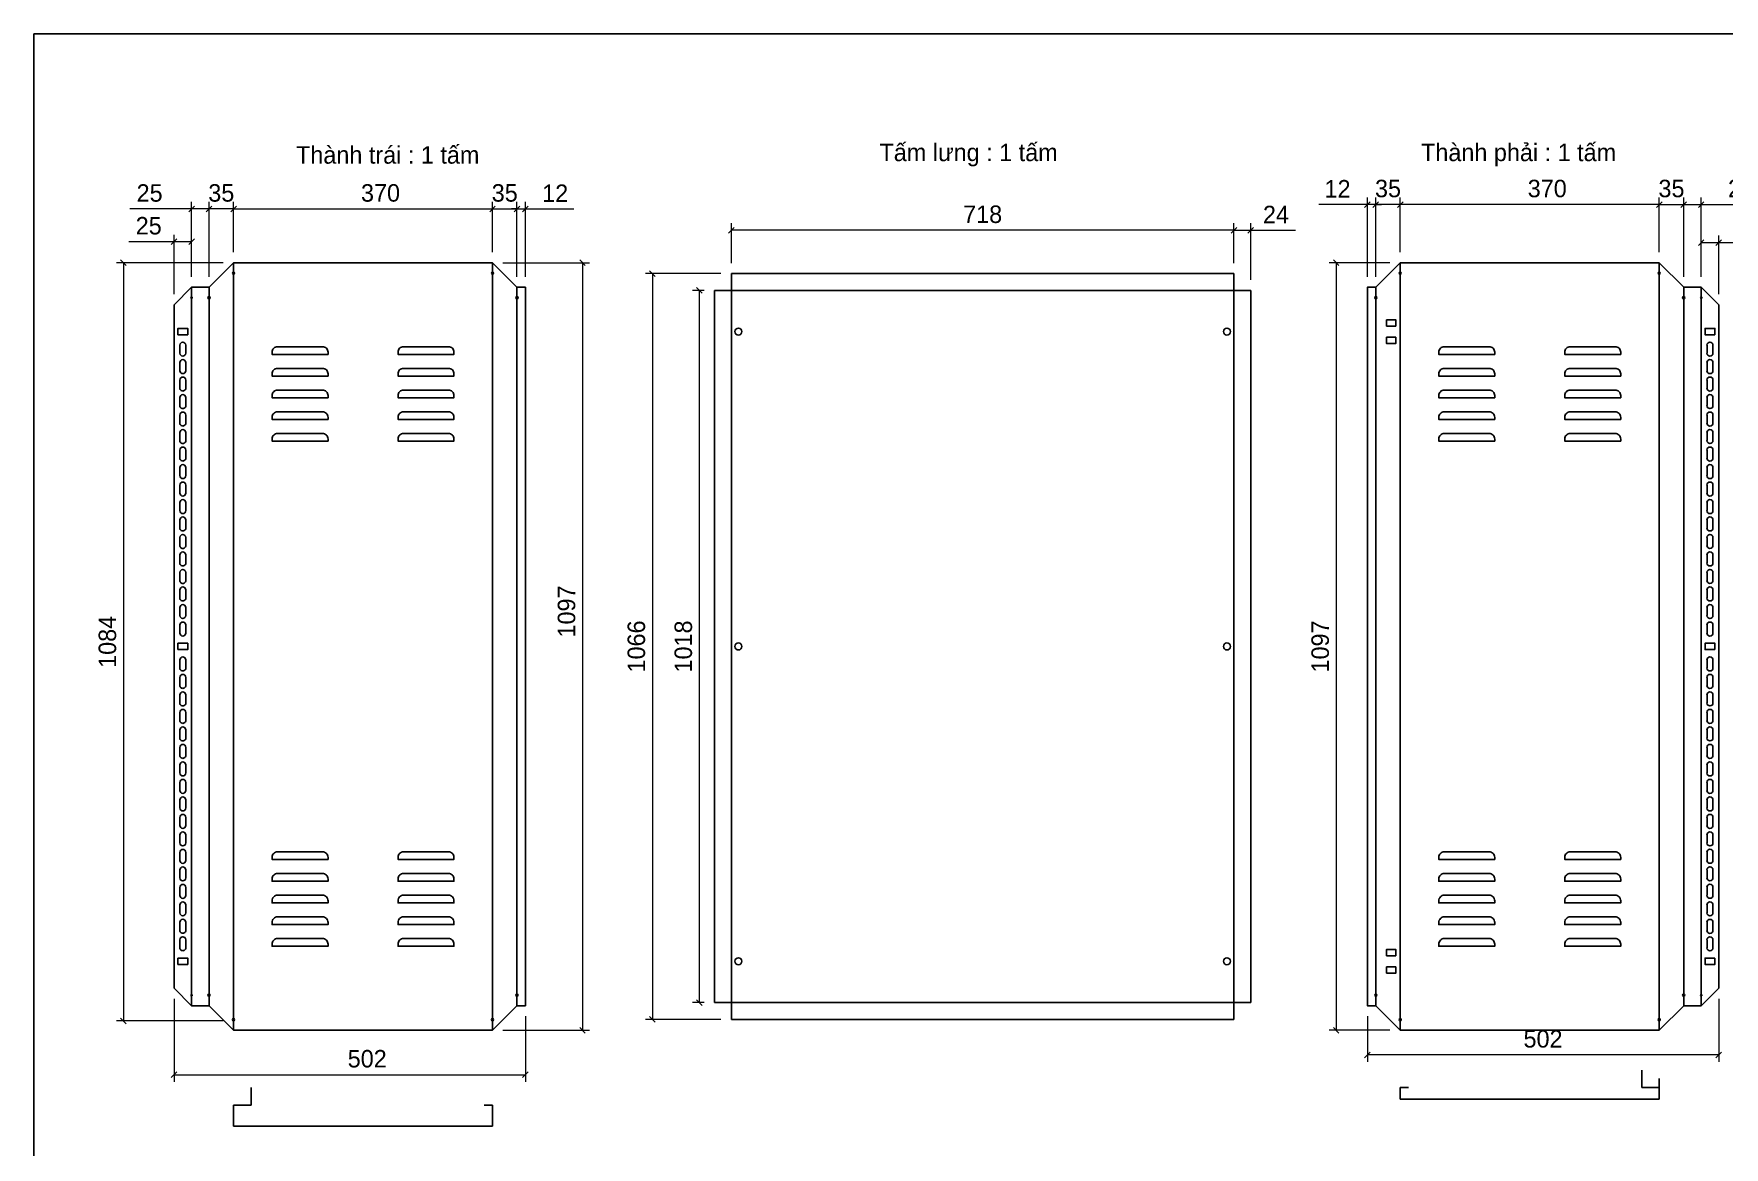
# Model space of a CAD drawing. Header units: millimetres. Extents: x 0 to 4277, y 0 to 3024.
# Drawn here: x 0 to 2415, y 1433 to 3024 of the extents above; entities that cross this region are included whole.
import ezdxf
from ezdxf.enums import TextEntityAlignment as Align

# ---------------------------------------------------------------- set-up
doc = ezdxf.new("R2010")
doc.units = ezdxf.units.MM
doc.layers.add('CNC', color=7, linetype='Continuous')
doc.layers.add('DIM', color=253, linetype='Continuous')
doc.styles.add('Tahoma (Input Text)', font='tahoma.ttf')
doc.dimstyles.new('Dim-25', dxfattribs={"dimtxt": 25, "dimasz": 8, "dimexe": 10, "dimexo": 15, "dimgap": 10, "dimtad": 1, "dimdec": 0, "dimtxsty": 'Standard', "dimblk": 'OBLIQUE', "dimcen": 10, "dimclrd": 5, "dimclre": 5, "dimclrt": 3, "dimazin": 3, "dimtfac": 1, "dimtdec": 0, "dimtmove": 0, "dimatfit": 3, "dimldrblk": 'OBLIQUE', "dimlwd": 9, "dimlwe": 9})

# ---------------------------------------------------------------- blocks, each defined once
blk = doc.blocks.new('khungtenAsean2')
at = {"color": 7}
blk.add_lwpolyline([(0, 0), (2970, 0), (2970, -2100), (0, -2100)], close=True, dxfattribs=at)
at = {"color": 1, "style": 'Tahoma (Input Text)', "flags": 8}
for tag, p in [('#01', (137.1, -2021.3)), ('#03', (506.6, -2019.3)), ('#05', (1106.6, -2021.3)), ('#07', (1834.7, -2021.3)), ('#09', (2146.7, -2021.3)), ('#02', (98.5, -2081.3)), ('#04', (486.1, -2081.3)), ('#06', (1065.3, -2081.3)), ('#08', (1817.4, -2081.3)), ('#10', (2146.7, -2081.3))]:
    blk.add_attdef(tag, p, '', height=25, dxfattribs=at)
blk.add_attdef('#11', text='', height=25, dxfattribs=at).set_placement((2915, -2067.3), align=Align.CENTER)
blk = doc.blocks.new('*D1')
at = {"color": 0, "linetype": 'ByBlock', "lineweight": -2}
for p, q in [((788, 2692.8), (780, 2700.8)), ((780, 1603.8), (788, 1595.8))]:
    blk.add_line(p, q, dxfattribs=at)
at = {"layer": 'Defpoints', "color": 0, "transparency": 16777216}
for p in [(655.4, 2696.8), (655.4, 1599.8), (784, 1599.8)]:
    blk.add_point(p, dxfattribs=at)
at = {"layer": 'DIM', "color": 5, "lineweight": 9, "transparency": 16777216}
for p, q in [((670.4, 2696.8), (794, 2696.8)), ((784, 2696.8), (784, 1599.8)), ((670.4, 1599.8), (794, 1599.8))]:
    blk.add_line(p, q, dxfattribs=at)
at = {"layer": 'DIM', "color": 3, "transparency": 16777216, "insert": (761.3, 2198.3), "char_height": 25, "attachment_point": 5, "rotation": 90}
blk.add_mtext('1097', dxfattribs=at)
blk = doc.blocks.new('_Oblique')
at = {"color": 0, "linetype": 'ByBlock', "lineweight": -2}
blk.add_line((-0.5, -0.5), (0.5, 0.5), dxfattribs=at)
blk = doc.blocks.new('*D2')
at = {"color": 0, "linetype": 'ByBlock', "lineweight": -2}
for p, q in [((289.4, 2777.6), (281.4, 2769.6)), ((651.4, 2769.6), (659.4, 2777.6))]:
    blk.add_line(p, q, dxfattribs=at)
at = {"layer": 'Defpoints', "color": 0, "transparency": 16777216}
for p in [(655.4, 2773.6), (285.4, 2696.8), (655.4, 2696.8)]:
    blk.add_point(p, dxfattribs=at)
at = {"layer": 'DIM', "color": 5, "lineweight": 9, "transparency": 16777216}
for p, q in [((285.4, 2711.8), (285.4, 2783.6)), ((655.4, 2711.8), (655.4, 2783.6)), ((285.4, 2773.6), (655.4, 2773.6))]:
    blk.add_line(p, q, dxfattribs=at)
at = {"layer": 'DIM', "color": 3, "transparency": 16777216, "insert": (495.4, 2796.4), "char_height": 25, "attachment_point": 5}
blk.add_mtext('370', dxfattribs=at)
blk = doc.blocks.new('*D3')
at = {"color": 0, "linetype": 'ByBlock', "lineweight": -2}
for p, q in [((659.4, 2777.6), (651.4, 2769.6)), ((686.4, 2769.6), (694.4, 2777.6))]:
    blk.add_line(p, q, dxfattribs=at)
at = {"layer": 'Defpoints', "color": 0, "transparency": 16777216}
for p in [(690.4, 2773.6), (655.4, 2696.8), (690.4, 2661.8)]:
    blk.add_point(p, dxfattribs=at)
at = {"layer": 'DIM', "color": 5, "lineweight": 9, "transparency": 16777216}
for p, q in [((655.4, 2711.8), (655.4, 2783.6)), ((690.4, 2676.8), (690.4, 2783.6)), ((655.4, 2773.6), (690.4, 2773.6))]:
    blk.add_line(p, q, dxfattribs=at)
at = {"layer": 'DIM', "color": 3, "transparency": 16777216, "insert": (672.9, 2796.4), "char_height": 25, "attachment_point": 5}
blk.add_mtext('35', dxfattribs=at)
blk = doc.blocks.new('*D4')
at = {"color": 0, "linetype": 'ByBlock', "lineweight": -2}
for p, q in [((686.4, 2769.6), (694.4, 2777.6)), ((706.4, 2777.6), (698.4, 2769.6))]:
    blk.add_line(p, q, dxfattribs=at)
at = {"layer": 'Defpoints', "color": 0, "transparency": 16777216}
for p in [(702.4, 2773.6), (690.4, 2661.8), (702.4, 2661.8)]:
    blk.add_point(p, dxfattribs=at)
at = {"layer": 'DIM', "color": 5, "lineweight": 9, "transparency": 16777216}
for p, q in [((690.4, 2676.8), (690.4, 2783.6)), ((702.4, 2676.8), (702.4, 2783.6)), ((690.4, 2773.6), (682.4, 2773.6)), ((690.4, 2773.6), (702.4, 2773.6)), ((702.4, 2773.6), (771.6, 2773.6))]:
    blk.add_line(p, q, dxfattribs=at)
at = {"layer": 'DIM', "color": 3, "transparency": 16777216, "insert": (745, 2796.1), "char_height": 25, "attachment_point": 5}
blk.add_mtext('12', dxfattribs=at)
blk = doc.blocks.new('*D5')
at = {"color": 0, "linetype": 'ByBlock', "lineweight": -2}
for p, q in [((204.4, 1540.2), (196.4, 1532.2)), ((698.4, 1532.2), (706.4, 1540.2))]:
    blk.add_line(p, q, dxfattribs=at)
at = {"layer": 'Defpoints', "color": 0, "transparency": 16777216}
for p in [(200.4, 1659.8), (702.4, 1634.8), (702.4, 1536.2)]:
    blk.add_point(p, dxfattribs=at)
at = {"layer": 'DIM', "color": 5, "lineweight": 9, "transparency": 16777216}
for p, q in [((200.4, 1644.8), (200.4, 1526.2)), ((702.4, 1619.8), (702.4, 1526.2)), ((200.4, 1536.2), (702.4, 1536.2))]:
    blk.add_line(p, q, dxfattribs=at)
at = {"layer": 'DIM', "color": 3, "transparency": 16777216, "insert": (476.4, 1558.9), "char_height": 25, "attachment_point": 5}
blk.add_mtext('502', dxfattribs=at)
blk = doc.blocks.new('*D6')
at = {"color": 0, "linetype": 'ByBlock', "lineweight": -2}
for p, q in [((254.4, 2777.6), (246.4, 2769.6)), ((281.4, 2769.6), (289.4, 2777.6))]:
    blk.add_line(p, q, dxfattribs=at)
at = {"layer": 'Defpoints', "color": 0, "transparency": 16777216}
for p in [(250.4, 2773.6), (285.4, 2696.8), (250.4, 2661.8)]:
    blk.add_point(p, dxfattribs=at)
at = {"layer": 'DIM', "color": 5, "lineweight": 9, "transparency": 16777216}
for p, q in [((250.4, 2676.8), (250.4, 2783.6)), ((285.4, 2711.8), (285.4, 2783.6)), ((285.4, 2773.6), (250.4, 2773.6))]:
    blk.add_line(p, q, dxfattribs=at)
at = {"layer": 'DIM', "color": 3, "transparency": 16777216, "insert": (267.9, 2796.4), "char_height": 25, "attachment_point": 5}
blk.add_mtext('35', dxfattribs=at)
blk = doc.blocks.new('*D7')
at = {"color": 0, "linetype": 'ByBlock', "lineweight": -2}
for p, q in [((229.4, 2777.6), (221.4, 2769.6)), ((246.4, 2769.6), (254.4, 2777.6))]:
    blk.add_line(p, q, dxfattribs=at)
at = {"layer": 'Defpoints', "color": 0, "transparency": 16777216}
for p in [(225.4, 2773.6), (225.4, 2661.8), (250.4, 2661.8)]:
    blk.add_point(p, dxfattribs=at)
at = {"layer": 'DIM', "color": 5, "lineweight": 9, "transparency": 16777216}
for p, q in [((225.4, 2676.8), (225.4, 2783.6)), ((250.4, 2676.8), (250.4, 2783.6)), ((225.4, 2773.6), (137.3, 2773.6)), ((250.4, 2773.6), (225.4, 2773.6))]:
    blk.add_line(p, q, dxfattribs=at)
at = {"layer": 'DIM', "color": 3, "transparency": 16777216, "insert": (165.5, 2796.3), "char_height": 25, "attachment_point": 5}
blk.add_mtext('25', dxfattribs=at)
blk = doc.blocks.new('*D8')
at = {"color": 0, "linetype": 'ByBlock', "lineweight": -2}
for p, q in [((204.4, 2730.7), (196.4, 2722.7)), ((221.4, 2722.7), (229.4, 2730.7))]:
    blk.add_line(p, q, dxfattribs=at)
at = {"layer": 'Defpoints', "color": 0, "transparency": 16777216}
for p in [(200.4, 2726.7), (225.4, 2661.8), (200.4, 2636.8)]:
    blk.add_point(p, dxfattribs=at)
at = {"layer": 'DIM', "color": 5, "lineweight": 9, "transparency": 16777216}
for p, q in [((200.4, 2651.8), (200.4, 2736.7)), ((225.4, 2676.8), (225.4, 2736.7)), ((200.4, 2726.7), (136, 2726.7)), ((225.4, 2726.7), (200.4, 2726.7))]:
    blk.add_line(p, q, dxfattribs=at)
at = {"layer": 'DIM', "color": 3, "transparency": 16777216, "insert": (164.2, 2749.5), "char_height": 25, "attachment_point": 5}
blk.add_mtext('25', dxfattribs=at)
blk = doc.blocks.new('f3daunguoc')
at = {"layer": 'CNC', "color": 2, "lineweight": -3}
blk.add_circle((0, 0), 1.5, dxfattribs=at)
blk = doc.blocks.new('f2dauxuoi')
at = {"layer": 'CNC', "color": 2, "lineweight": -3}
blk.add_circle((0, 0), 1, dxfattribs=at)
blk = doc.blocks.new('ovan8.5x20')
at = {"layer": 'CNC', "color": 2, "lineweight": -3}
for p, q in [((5.7, 4.2), (-5.8, 4.2)), ((-5.8, -4.2), (5.7, -4.2))]:
    blk.add_line(p, q, dxfattribs=at)
for centre, start, end in [((-5.8, 0), 90, 270), ((5.7, 0), 270, 90)]:
    blk.add_arc(centre, 4.25, start, end, dxfattribs=at)
blk = doc.blocks.new('*D9')
at = {"color": 0, "linetype": 'ByBlock', "lineweight": -2}
for p, q in [((1864.9, 2692.8), (1856.9, 2700.8)), ((1856.9, 1603.8), (1864.9, 1595.8))]:
    blk.add_line(p, q, dxfattribs=at)
at = {"layer": 'Defpoints', "color": 0, "transparency": 16777216}
for p in [(1952.5, 2696.8), (1860.9, 1599.8), (1952.5, 1599.8)]:
    blk.add_point(p, dxfattribs=at)
at = {"layer": 'DIM', "color": 5, "lineweight": 9, "transparency": 16777216}
for p, q in [((1937.5, 2696.8), (1850.9, 2696.8)), ((1860.9, 2696.8), (1860.9, 1599.8)), ((1937.5, 1599.8), (1850.9, 1599.8))]:
    blk.add_line(p, q, dxfattribs=at)
at = {"layer": 'DIM', "color": 3, "transparency": 16777216, "insert": (1838.2, 2148.3), "char_height": 25, "attachment_point": 5, "rotation": 90}
blk.add_mtext('1097', dxfattribs=at)
blk = doc.blocks.new('*D10')
at = {"color": 0, "linetype": 'ByBlock', "lineweight": -2}
for p, q in [((1956.5, 2783.9), (1948.5, 2775.9)), ((2318.5, 2775.9), (2326.5, 2783.9))]:
    blk.add_line(p, q, dxfattribs=at)
at = {"layer": 'Defpoints', "color": 0, "transparency": 16777216}
for p in [(1952.5, 2779.9), (1952.5, 2696.8), (2322.5, 2696.8)]:
    blk.add_point(p, dxfattribs=at)
at = {"layer": 'DIM', "color": 5, "lineweight": 9, "transparency": 16777216}
for p, q in [((1952.5, 2711.8), (1952.5, 2789.9)), ((2322.5, 2779.9), (1952.5, 2779.9)), ((2322.5, 2711.8), (2322.5, 2789.9))]:
    blk.add_line(p, q, dxfattribs=at)
at = {"layer": 'DIM', "color": 3, "transparency": 16777216, "insert": (2162.5, 2802.7), "char_height": 25, "attachment_point": 5}
blk.add_mtext('370', dxfattribs=at)
blk = doc.blocks.new('*D11')
at = {"color": 0, "linetype": 'ByBlock', "lineweight": -2}
for p, q in [((1921.5, 2783.9), (1913.5, 2775.9)), ((1948.5, 2775.9), (1956.5, 2783.9))]:
    blk.add_line(p, q, dxfattribs=at)
at = {"layer": 'Defpoints', "color": 0, "transparency": 16777216}
for p in [(1917.5, 2779.9), (1952.5, 2696.8), (1917.5, 2661.8)]:
    blk.add_point(p, dxfattribs=at)
at = {"layer": 'DIM', "color": 5, "lineweight": 9, "transparency": 16777216}
for p, q in [((1917.5, 2676.8), (1917.5, 2789.9)), ((1952.5, 2779.9), (1917.5, 2779.9)), ((1952.5, 2711.8), (1952.5, 2789.9))]:
    blk.add_line(p, q, dxfattribs=at)
at = {"layer": 'DIM', "color": 3, "transparency": 16777216, "insert": (1935, 2802.7), "char_height": 25, "attachment_point": 5}
blk.add_mtext('35', dxfattribs=at)
blk = doc.blocks.new('*D12')
at = {"color": 0, "linetype": 'ByBlock', "lineweight": -2}
for p, q in [((1901.5, 2775.9), (1909.5, 2783.9)), ((1921.5, 2783.9), (1913.5, 2775.9))]:
    blk.add_line(p, q, dxfattribs=at)
at = {"layer": 'Defpoints', "color": 0, "transparency": 16777216}
for p in [(1905.5, 2779.9), (1905.5, 2661.8), (1917.5, 2661.8)]:
    blk.add_point(p, dxfattribs=at)
at = {"layer": 'DIM', "color": 5, "lineweight": 9, "transparency": 16777216}
for p, q in [((1905.5, 2779.9), (1836.3, 2779.9)), ((1905.5, 2676.8), (1905.5, 2789.9)), ((1917.5, 2779.9), (1905.5, 2779.9)), ((1917.5, 2676.8), (1917.5, 2789.9)), ((1917.5, 2779.9), (1925.5, 2779.9))]:
    blk.add_line(p, q, dxfattribs=at)
at = {"layer": 'DIM', "color": 3, "transparency": 16777216, "insert": (1862.9, 2802.5), "char_height": 25, "attachment_point": 5}
blk.add_mtext('12', dxfattribs=at)
blk = doc.blocks.new('*D13')
at = {"color": 0, "linetype": 'ByBlock', "lineweight": -2}
for p, q in [((1909.5, 1568.5), (1901.5, 1560.5)), ((2403.5, 1560.5), (2411.5, 1568.5))]:
    blk.add_line(p, q, dxfattribs=at)
at = {"layer": 'Defpoints', "color": 0, "transparency": 16777216}
for p in [(2407.5, 1659.8), (1905.5, 1634.8), (1905.5, 1564.5)]:
    blk.add_point(p, dxfattribs=at)
at = {"layer": 'DIM', "color": 5, "lineweight": 9, "transparency": 16777216}
for p, q in [((2407.5, 1644.8), (2407.5, 1554.5)), ((1905.5, 1619.8), (1905.5, 1554.5)), ((2407.5, 1564.5), (1905.5, 1564.5))]:
    blk.add_line(p, q, dxfattribs=at)
at = {"layer": 'DIM', "color": 3, "transparency": 16777216, "insert": (2156.5, 1587.3), "char_height": 25, "attachment_point": 5}
blk.add_mtext('502', dxfattribs=at)
blk = doc.blocks.new('*D14')
at = {"color": 0, "linetype": 'ByBlock', "lineweight": -2}
for p, q in [((2326.5, 2783.9), (2318.5, 2775.9)), ((2353.5, 2775.9), (2361.5, 2783.9))]:
    blk.add_line(p, q, dxfattribs=at)
at = {"layer": 'Defpoints', "color": 0, "transparency": 16777216}
for p in [(2357.5, 2779.9), (2322.5, 2696.8), (2357.5, 2661.8)]:
    blk.add_point(p, dxfattribs=at)
at = {"layer": 'DIM', "color": 5, "lineweight": 9, "transparency": 16777216}
for p, q in [((2322.5, 2711.8), (2322.5, 2789.9)), ((2322.5, 2779.9), (2357.5, 2779.9)), ((2357.5, 2676.8), (2357.5, 2789.9))]:
    blk.add_line(p, q, dxfattribs=at)
at = {"layer": 'DIM', "color": 3, "transparency": 16777216, "insert": (2340, 2802.7), "char_height": 25, "attachment_point": 5}
blk.add_mtext('35', dxfattribs=at)
blk = doc.blocks.new('*D15')
at = {"color": 0, "linetype": 'ByBlock', "lineweight": -2}
for p, q in [((2361.5, 2783.9), (2353.5, 2775.9)), ((2378.5, 2775.9), (2386.5, 2783.9))]:
    blk.add_line(p, q, dxfattribs=at)
at = {"layer": 'Defpoints', "color": 0, "transparency": 16777216}
for p in [(2382.5, 2779.9), (2357.5, 2661.8), (2382.5, 2661.8)]:
    blk.add_point(p, dxfattribs=at)
at = {"layer": 'DIM', "color": 5, "lineweight": 9, "transparency": 16777216}
for p, q in [((2357.5, 2676.8), (2357.5, 2789.9)), ((2357.5, 2779.9), (2382.5, 2779.9)), ((2382.5, 2676.8), (2382.5, 2789.9)), ((2382.5, 2779.9), (2467.6, 2779.9))]:
    blk.add_line(p, q, dxfattribs=at)
at = {"layer": 'DIM', "color": 3, "transparency": 16777216, "insert": (2439.4, 2802.7), "char_height": 25, "attachment_point": 5}
blk.add_mtext('25', dxfattribs=at)
blk = doc.blocks.new('*D16')
at = {"color": 0, "linetype": 'ByBlock', "lineweight": -2}
for p, q in [((2386.5, 2729.5), (2378.5, 2721.5)), ((2403.5, 2721.5), (2411.5, 2729.5))]:
    blk.add_line(p, q, dxfattribs=at)
at = {"layer": 'Defpoints', "color": 0, "transparency": 16777216}
for p in [(2407.5, 2725.5), (2382.5, 2661.8), (2407.5, 2636.8)]:
    blk.add_point(p, dxfattribs=at)
at = {"layer": 'DIM', "color": 5, "lineweight": 9, "transparency": 16777216}
for p, q in [((2382.5, 2676.8), (2382.5, 2735.5)), ((2407.5, 2651.8), (2407.5, 2735.5)), ((2382.5, 2725.5), (2407.5, 2725.5)), ((2407.5, 2725.5), (2476.7, 2725.5))]:
    blk.add_line(p, q, dxfattribs=at)
at = {"layer": 'DIM', "color": 3, "transparency": 16777216, "insert": (2448.5, 2748.3), "char_height": 25, "attachment_point": 5}
blk.add_mtext('25', dxfattribs=at)
blk = doc.blocks.new('*D17')
at = {"color": 0, "linetype": 'ByBlock', "lineweight": -2}
for p, q in [((1718.8, 2747.1), (1710.8, 2739.1)), ((1734.8, 2739.1), (1742.8, 2747.1))]:
    blk.add_line(p, q, dxfattribs=at)
at = {"layer": 'Defpoints', "color": 0, "transparency": 16777216}
for p in [(1738.8, 2743.1), (1714.8, 2681.3), (1738.8, 2657.3)]:
    blk.add_point(p, dxfattribs=at)
at = {"layer": 'DIM', "color": 5, "lineweight": 9, "transparency": 16777216}
for p, q in [((1714.8, 2696.3), (1714.8, 2753.1)), ((1714.8, 2743.1), (1738.8, 2743.1)), ((1738.8, 2672.3), (1738.8, 2753.1)), ((1738.8, 2743.1), (1803, 2743.1))]:
    blk.add_line(p, q, dxfattribs=at)
at = {"layer": 'DIM', "color": 3, "transparency": 16777216, "insert": (1774.9, 2765.7), "char_height": 25, "attachment_point": 5}
blk.add_mtext('24', dxfattribs=at)
blk = doc.blocks.new('*D18')
at = {"color": 0, "linetype": 'ByBlock', "lineweight": -2}
for p, q in [((1000.8, 2747.1), (992.8, 2739.1)), ((1710.8, 2739.1), (1718.8, 2747.1))]:
    blk.add_line(p, q, dxfattribs=at)
at = {"layer": 'Defpoints', "color": 0, "transparency": 16777216}
for p in [(996.8, 2743.1), (996.8, 2681.3), (1714.8, 2681.3)]:
    blk.add_point(p, dxfattribs=at)
at = {"layer": 'DIM', "color": 5, "lineweight": 9, "transparency": 16777216}
for p, q in [((996.8, 2696.3), (996.8, 2753.1)), ((1714.8, 2743.1), (996.8, 2743.1)), ((1714.8, 2696.3), (1714.8, 2753.1))]:
    blk.add_line(p, q, dxfattribs=at)
at = {"layer": 'DIM', "color": 3, "transparency": 16777216, "insert": (1355.8, 2765.9), "char_height": 25, "attachment_point": 5}
blk.add_mtext('718', dxfattribs=at)
blk = doc.blocks.new('*D19')
at = {"color": 0, "linetype": 'ByBlock', "lineweight": -2}
for p, q in [((887.9, 2677.3), (879.9, 2685.3)), ((879.9, 1619.3), (887.9, 1611.3))]:
    blk.add_line(p, q, dxfattribs=at)
at = {"layer": 'Defpoints', "color": 0, "transparency": 16777216}
for p in [(996.8, 2681.3), (883.9, 1615.3), (996.8, 1615.3)]:
    blk.add_point(p, dxfattribs=at)
at = {"layer": 'DIM', "color": 5, "lineweight": 9, "transparency": 16777216}
for p, q in [((981.8, 2681.3), (873.9, 2681.3)), ((883.9, 2681.3), (883.9, 1615.3)), ((981.8, 1615.3), (873.9, 1615.3))]:
    blk.add_line(p, q, dxfattribs=at)
at = {"layer": 'DIM', "color": 3, "transparency": 16777216, "insert": (861.1, 2148.3), "char_height": 25, "attachment_point": 5, "rotation": 90}
blk.add_mtext('1066', dxfattribs=at)
blk = doc.blocks.new('*D20')
at = {"color": 0, "linetype": 'ByBlock', "lineweight": -2}
for p, q in [((955, 2653.3), (947, 2661.3)), ((947, 1643.3), (955, 1635.3))]:
    blk.add_line(p, q, dxfattribs=at)
at = {"layer": 'Defpoints', "color": 0, "transparency": 16777216}
for p in [(951, 2657.3), (972.8, 2657.3), (972.8, 1639.3)]:
    blk.add_point(p, dxfattribs=at)
at = {"layer": 'DIM', "color": 5, "lineweight": 9, "transparency": 16777216}
for p, q in [((957.8, 2657.3), (941, 2657.3)), ((951, 1639.3), (951, 2657.3)), ((957.8, 1639.3), (941, 1639.3))]:
    blk.add_line(p, q, dxfattribs=at)
at = {"layer": 'DIM', "color": 3, "transparency": 16777216, "insert": (928.2, 2148.3), "char_height": 25, "attachment_point": 5, "rotation": 90}
blk.add_mtext('1018', dxfattribs=at)
blk = doc.blocks.new('*D21')
at = {"color": 0, "linetype": 'ByBlock', "lineweight": -2}
for p, q in [((132, 2692.8), (124, 2700.8)), ((124, 1617), (132, 1609))]:
    blk.add_line(p, q, dxfattribs=at)
at = {"layer": 'Defpoints', "color": 0, "transparency": 16777216}
for p in [(285.4, 2696.8), (128, 1613), (285.4, 1613)]:
    blk.add_point(p, dxfattribs=at)
at = {"layer": 'DIM', "color": 5, "lineweight": 9, "transparency": 16777216}
for p, q in [((270.4, 2696.8), (118, 2696.8)), ((128, 2696.8), (128, 1613)), ((270.4, 1613), (118, 1613))]:
    blk.add_line(p, q, dxfattribs=at)
at = {"layer": 'DIM', "color": 3, "transparency": 16777216, "insert": (105.3, 2154.9), "char_height": 25, "attachment_point": 5, "rotation": 90}
blk.add_mtext('1084', dxfattribs=at)

msp = doc.modelspace()

# ---------------------------------------------------------------- linework, layer by layer
at = {"color": 7}
for p, q in [((250.4, 2661.8), (285.4, 2696.8)), ((285.4, 2696.8), (285.4, 1599.8)), ((655.4, 2696.8), (655.4, 1599.8)), ((655.4, 2696.8), (690.4, 2661.8)), ((1952.5, 2696.8), (1917.5, 2661.8)), ((1952.5, 2696.8), (1952.5, 1599.8)), ((2322.5, 2696.8), (2322.5, 1599.8)), ((2357.5, 2661.8), (2322.5, 2696.8)), ((225.4, 2661.8), (200.4, 2636.8)), ((225.4, 2661.8), (225.4, 1634.8)), ((250.4, 2661.8), (250.4, 1634.8)), ((690.4, 2661.8), (690.4, 1634.8)), ((1917.5, 2661.8), (1917.5, 1634.8)), ((2357.5, 2661.8), (2357.5, 1634.8)), ((2382.5, 2661.8), (2382.5, 1634.8)), ((2382.5, 2661.8), (2407.5, 2636.8)), ((200.4, 2636.8), (200.4, 1659.8)), ((2407.5, 2636.8), (2407.5, 1659.8)), ((225.4, 1634.8), (200.4, 1659.8)), ((2382.5, 1634.8), (2407.5, 1659.8)), ((250.4, 1634.8), (285.4, 1599.8)), ((655.4, 1599.8), (690.4, 1634.8)), ((1952.5, 1599.8), (1917.5, 1634.8)), ((2357.5, 1634.8), (2322.5, 1599.8)), ((2297.5, 1517.8), (2297.5, 1542.8)), ((2322.5, 1501), (2322.5, 1531)), ((310.4, 1492.8), (310.4, 1517.8)), ((1952.5, 1501), (1952.5, 1517.8)), ((1952.5, 1517.8), (1964.5, 1517.8)), ((2322.5, 1501), (1952.5, 1501)), ((2322.5, 1517.8), (2297.5, 1517.8)), ((285.4, 1462.8), (285.4, 1492.8)), ((285.4, 1492.8), (310.4, 1492.8)), ((655.4, 1492.8), (643.4, 1492.8)), ((655.4, 1462.8), (655.4, 1492.8)), ((285.4, 1462.8), (655.4, 1462.8))]:
    msp.add_line(p, q, dxfattribs=at)
for points in [[(285.4, 2696.8), (655.4, 2696.8)], [(1714.8, 2681.3), (996.8, 2681.3)], [(2322.5, 2696.8), (1952.5, 2696.8)], [(225.4, 2661.8), (250.4, 2661.8)], [(690.4, 2661.8), (702.4, 2661.8), (702.4, 1634.8), (690.4, 1634.8)], [(972.8, 2657.3), (972.8, 1639.3)], [(1738.8, 1639.3), (1738.8, 2657.3)], [(1917.5, 2661.8), (1905.5, 2661.8), (1905.5, 1634.8), (1917.5, 1634.8)], [(2382.5, 2661.8), (2357.5, 2661.8)], [(250.4, 1634.8), (225.4, 1634.8)], [(2357.5, 1634.8), (2382.5, 1634.8)], [(655.4, 1599.8), (285.4, 1599.8)], [(996.8, 1615.3), (1714.8, 1615.3)], [(1952.5, 1599.8), (2322.5, 1599.8)]]:
    msp.add_lwpolyline(points, dxfattribs=at)
at = {"color": 2}
for points in [[(996.8, 2681.3), (996.8, 2657.3), (972.8, 2657.3)], [(1714.8, 2681.3), (1714.8, 2657.3), (1738.8, 2657.3)], [(996.8, 1615.3), (996.8, 1639.3), (972.8, 1639.3)], [(1714.8, 1615.3), (1714.8, 1639.3), (1738.8, 1639.3)]]:
    msp.add_lwpolyline(points, dxfattribs=at)
at = {"color": 7}
msp.add_lwpolyline([(996.8, 1639.3), (1714.8, 1639.3), (1714.8, 2657.3), (996.8, 2657.3)], close=True, dxfattribs=at)
at = {"color": 2}
for points in [[(1933, 2615.3), (1946, 2615.3), (1946, 2606.3), (1933, 2606.3)], [(205.9, 2593.8), (219.9, 2593.8), (219.9, 2602.8), (205.9, 2602.8)], [(1933, 2590.3), (1946, 2590.3), (1946, 2581.3), (1933, 2581.3)], [(2402, 2593.8), (2388, 2593.8), (2388, 2602.8), (2402, 2602.8)], [(205.9, 2143.8), (219.9, 2143.8), (219.9, 2152.8), (205.9, 2152.8)], [(2402, 2143.8), (2388, 2143.8), (2388, 2152.8), (2402, 2152.8)], [(1933, 1706.3), (1946, 1706.3), (1946, 1715.3), (1933, 1715.3)], [(205.9, 1702.8), (219.9, 1702.8), (219.9, 1693.8), (205.9, 1693.8)], [(2402, 1702.8), (2388, 1702.8), (2388, 1693.8), (2402, 1693.8)], [(1933, 1681.3), (1946, 1681.3), (1946, 1690.3), (1933, 1690.3)]]:
    msp.add_lwpolyline(points, close=True, dxfattribs=at)
for points in [[(348.4, 2576.8), (412.4, 2576.8, -0.414214), (420.4, 2568.8), (420.4, 2565.8), (340.4, 2565.8), (340.4, 2568.8, -0.414214)], [(592.4, 2576.8), (528.4, 2576.8, 0.414214), (520.4, 2568.8), (520.4, 2565.8), (600.4, 2565.8), (600.4, 2568.8, 0.414214)], [(2015.5, 2576.8), (2079.5, 2576.8, -0.414214), (2087.5, 2568.8), (2087.5, 2565.8), (2007.5, 2565.8), (2007.5, 2568.8, -0.414214)], [(2259.5, 2576.8), (2195.5, 2576.8, 0.414214), (2187.5, 2568.8), (2187.5, 2565.8), (2267.5, 2565.8), (2267.5, 2568.8, 0.414214)], [(348.4, 2545.8), (412.4, 2545.8, -0.414214), (420.4, 2537.8), (420.4, 2534.8), (340.4, 2534.8), (340.4, 2537.8, -0.414214)], [(592.4, 2545.8), (528.4, 2545.8, 0.414214), (520.4, 2537.8), (520.4, 2534.8), (600.4, 2534.8), (600.4, 2537.8, 0.414214)], [(2015.5, 2545.8), (2079.5, 2545.8, -0.414214), (2087.5, 2537.8), (2087.5, 2534.8), (2007.5, 2534.8), (2007.5, 2537.8, -0.414214)], [(2259.5, 2545.8), (2195.5, 2545.8, 0.414214), (2187.5, 2537.8), (2187.5, 2534.8), (2267.5, 2534.8), (2267.5, 2537.8, 0.414214)], [(348.4, 2514.8), (412.4, 2514.8, -0.414214), (420.4, 2506.8), (420.4, 2503.8), (340.4, 2503.8), (340.4, 2506.8, -0.414214)], [(592.4, 2514.8), (528.4, 2514.8, 0.414214), (520.4, 2506.8), (520.4, 2503.8), (600.4, 2503.8), (600.4, 2506.8, 0.414214)], [(2015.5, 2514.8), (2079.5, 2514.8, -0.414214), (2087.5, 2506.8), (2087.5, 2503.8), (2007.5, 2503.8), (2007.5, 2506.8, -0.414214)], [(2259.5, 2514.8), (2195.5, 2514.8, 0.414214), (2187.5, 2506.8), (2187.5, 2503.8), (2267.5, 2503.8), (2267.5, 2506.8, 0.414214)], [(348.4, 2483.8), (412.4, 2483.8, -0.414214), (420.4, 2475.8), (420.4, 2472.8), (340.4, 2472.8), (340.4, 2475.8, -0.414214)], [(592.4, 2483.8), (528.4, 2483.8, 0.414214), (520.4, 2475.8), (520.4, 2472.8), (600.4, 2472.8), (600.4, 2475.8, 0.414214)], [(2015.5, 2483.8), (2079.5, 2483.8, -0.414214), (2087.5, 2475.8), (2087.5, 2472.8), (2007.5, 2472.8), (2007.5, 2475.8, -0.414214)], [(2259.5, 2483.8), (2195.5, 2483.8, 0.414214), (2187.5, 2475.8), (2187.5, 2472.8), (2267.5, 2472.8), (2267.5, 2475.8, 0.414214)], [(348.4, 2452.8), (412.4, 2452.8, -0.414214), (420.4, 2444.8), (420.4, 2441.8), (340.4, 2441.8), (340.4, 2444.8, -0.414214)], [(592.4, 2452.8), (528.4, 2452.8, 0.414214), (520.4, 2444.8), (520.4, 2441.8), (600.4, 2441.8), (600.4, 2444.8, 0.414214)], [(2015.5, 2452.8), (2079.5, 2452.8, -0.414214), (2087.5, 2444.8), (2087.5, 2441.8), (2007.5, 2441.8), (2007.5, 2444.8, -0.414214)], [(2259.5, 2452.8), (2195.5, 2452.8, 0.414214), (2187.5, 2444.8), (2187.5, 2441.8), (2267.5, 2441.8), (2267.5, 2444.8, 0.414214)], [(348.4, 1854.8), (412.4, 1854.8, -0.414214), (420.4, 1846.8), (420.4, 1843.8), (340.4, 1843.8), (340.4, 1846.8, -0.414214)], [(592.4, 1854.8), (528.4, 1854.8, 0.414214), (520.4, 1846.8), (520.4, 1843.8), (600.4, 1843.8), (600.4, 1846.8, 0.414214)], [(2015.5, 1854.8), (2079.5, 1854.8, -0.414214), (2087.5, 1846.8), (2087.5, 1843.8), (2007.5, 1843.8), (2007.5, 1846.8, -0.414214)], [(2259.5, 1854.8), (2195.5, 1854.8, 0.414214), (2187.5, 1846.8), (2187.5, 1843.8), (2267.5, 1843.8), (2267.5, 1846.8, 0.414214)], [(348.4, 1823.8), (412.4, 1823.8, -0.414214), (420.4, 1815.8), (420.4, 1812.8), (340.4, 1812.8), (340.4, 1815.8, -0.414214)], [(592.4, 1823.8), (528.4, 1823.8, 0.414214), (520.4, 1815.8), (520.4, 1812.8), (600.4, 1812.8), (600.4, 1815.8, 0.414214)], [(2015.5, 1823.8), (2079.5, 1823.8, -0.414214), (2087.5, 1815.8), (2087.5, 1812.8), (2007.5, 1812.8), (2007.5, 1815.8, -0.414214)], [(2259.5, 1823.8), (2195.5, 1823.8, 0.414214), (2187.5, 1815.8), (2187.5, 1812.8), (2267.5, 1812.8), (2267.5, 1815.8, 0.414214)], [(348.4, 1792.8), (412.4, 1792.8, -0.414214), (420.4, 1784.8), (420.4, 1781.8), (340.4, 1781.8), (340.4, 1784.8, -0.414214)], [(592.4, 1792.8), (528.4, 1792.8, 0.414214), (520.4, 1784.8), (520.4, 1781.8), (600.4, 1781.8), (600.4, 1784.8, 0.414214)], [(2015.5, 1792.8), (2079.5, 1792.8, -0.414214), (2087.5, 1784.8), (2087.5, 1781.8), (2007.5, 1781.8), (2007.5, 1784.8, -0.414214)], [(2259.5, 1792.8), (2195.5, 1792.8, 0.414214), (2187.5, 1784.8), (2187.5, 1781.8), (2267.5, 1781.8), (2267.5, 1784.8, 0.414214)], [(348.4, 1761.8), (412.4, 1761.8, -0.414214), (420.4, 1753.8), (420.4, 1750.8), (340.4, 1750.8), (340.4, 1753.8, -0.414214)], [(592.4, 1761.8), (528.4, 1761.8, 0.414214), (520.4, 1753.8), (520.4, 1750.8), (600.4, 1750.8), (600.4, 1753.8, 0.414214)], [(2015.5, 1761.8), (2079.5, 1761.8, -0.414214), (2087.5, 1753.8), (2087.5, 1750.8), (2007.5, 1750.8), (2007.5, 1753.8, -0.414214)], [(2259.5, 1761.8), (2195.5, 1761.8, 0.414214), (2187.5, 1753.8), (2187.5, 1750.8), (2267.5, 1750.8), (2267.5, 1753.8, 0.414214)], [(348.4, 1730.8), (412.4, 1730.8, -0.414214), (420.4, 1722.8), (420.4, 1719.8), (340.4, 1719.8), (340.4, 1722.8, -0.414214)], [(592.4, 1730.8), (528.4, 1730.8, 0.414214), (520.4, 1722.8), (520.4, 1719.8), (600.4, 1719.8), (600.4, 1722.8, 0.414214)], [(2015.5, 1730.8), (2079.5, 1730.8, -0.414214), (2087.5, 1722.8), (2087.5, 1719.8), (2007.5, 1719.8), (2007.5, 1722.8, -0.414214)], [(2259.5, 1730.8), (2195.5, 1730.8, 0.414214), (2187.5, 1722.8), (2187.5, 1719.8), (2267.5, 1719.8), (2267.5, 1722.8, 0.414214)]]:
    msp.add_lwpolyline(points, format="xyb", close=True, dxfattribs=at)
for centre in [(1006.8, 2598.3), (1704.8, 2598.3), (1006.8, 2148.3), (1704.8, 2148.3), (1006.8, 1698.3), (1704.8, 1698.3)]:
    msp.add_circle(centre, 5, dxfattribs=at)

# ---------------------------------------------------------------- block references
at = {"xscale": 1.440000000002328, "yscale": 1.440000000002328, "zscale": 1.440000000002328}
msp.add_blockref('khungtenAsean2', (0, 3024), dxfattribs=at)
at = {"lineweight": -3, "xscale": -1, "rotation": 180}
for name, p in [('f3daunguoc', (285.4, 2681.8)), ('f3daunguoc', (655.4, 2681.8)), ('f3daunguoc', (250.4, 2646.8)), ('f3daunguoc', (690.4, 2646.8)), ('f2dauxuoi', (225.4, 1649.8))]:
    msp.add_blockref(name, p, dxfattribs=at)
at = {"lineweight": -3, "rotation": 180}
for name, p in [('f3daunguoc', (1952.5, 2681.8)), ('f3daunguoc', (2322.5, 2681.8)), ('f3daunguoc', (1917.5, 2646.8)), ('f3daunguoc', (2357.5, 2646.8)), ('f2dauxuoi', (2382.5, 1649.8))]:
    msp.add_blockref(name, p, dxfattribs=at)
at = {"lineweight": -3}
for name, p in [('f2dauxuoi', (225.4, 2646.8)), ('f3daunguoc', (250.4, 1649.8)), ('f3daunguoc', (690.4, 1649.8)), ('f3daunguoc', (285.4, 1614.8)), ('f3daunguoc', (655.4, 1614.8))]:
    msp.add_blockref(name, p, dxfattribs=at)
at = {"lineweight": -3, "xscale": -1}
for name, p in [('f2dauxuoi', (2382.5, 2646.8)), ('f3daunguoc', (1917.5, 1649.8)), ('f3daunguoc', (2357.5, 1649.8)), ('f3daunguoc', (1952.5, 1614.8)), ('f3daunguoc', (2322.5, 1614.8))]:
    msp.add_blockref(name, p, dxfattribs=at)
at = {"layer": 'CNC', "lineweight": -3, "xscale": -1}
for p, rotation in [((212.9, 2573.3), 270), ((212.9, 2548.3), 270), ((2395, 2523.3), 90), ((2395, 2498.3), 90), ((2395, 2473.3), 90), ((2395, 2448.3), 90), ((2395, 2423.3), 90), ((212.9, 2398.3), 270), ((212.9, 2373.3), 270), ((212.9, 2348.3), 270), ((2395, 2323.3), 90), ((2395, 2298.3), 90), ((2395, 2273.3), 90), ((2395, 2248.3), 90), ((2395, 2223.3), 90), ((212.9, 2198.3), 270), ((212.9, 2173.3), 270), ((2395, 2123.3), 90), ((2395, 2098.3), 90), ((2395, 2073.3), 90), ((2395, 2048.3), 90), ((2395, 2023.3), 90), ((2395, 1998.3), 90), ((212.9, 1973.3), 270), ((212.9, 1948.3), 270), ((212.9, 1923.3), 270), ((212.9, 1898.3), 270), ((212.9, 1873.3), 270), ((212.9, 1848.3), 270), ((2395, 1848.3), 90), ((212.9, 1823.3), 270), ((2395, 1823.3), 90), ((212.9, 1798.3), 270), ((2395, 1798.3), 90), ((212.9, 1773.3), 270)]:
    msp.add_blockref('ovan8.5x20', p, dxfattribs=dict(at, rotation=rotation))
at = {"layer": 'CNC', "lineweight": -3}
for p, rotation in [((2395, 2573.3), 90), ((2395, 2548.3), 90), ((212.9, 2523.3), 270), ((212.9, 2498.3), 270), ((212.9, 2473.3), 270), ((212.9, 2448.3), 270), ((212.9, 2423.3), 270), ((2395, 2398.3), 90), ((2395, 2373.3), 90), ((2395, 2348.3), 90), ((212.9, 2323.3), 270), ((212.9, 2298.3), 270), ((212.9, 2273.3), 270), ((212.9, 2248.3), 270), ((212.9, 2223.3), 270), ((2395, 2198.3), 90), ((2395, 2173.3), 90), ((212.9, 2123.3), 270), ((212.9, 2098.3), 270), ((212.9, 2073.3), 270), ((212.9, 2048.3), 270), ((212.9, 2023.3), 270), ((212.9, 1998.3), 270), ((2395, 1973.3), 90), ((2395, 1948.3), 90), ((2395, 1923.3), 90), ((2395, 1898.3), 90), ((2395, 1873.3), 90), ((2395, 1773.3), 90), ((212.9, 1748.3), 270), ((2395, 1748.3), 90), ((212.9, 1723.3), 270), ((2395, 1723.3), 90)]:
    msp.add_blockref('ovan8.5x20', p, dxfattribs=dict(at, rotation=rotation))

# ---------------------------------------------------------------- texts
at = {"color": 2, "char_height": 25, "attachment_point": 5}
for s, insert, width in [('Thành trái : 1 tấm', (505.7, 2850.7), 785), ('Tấm lưng : 1 tấm', (1335.7, 2850.7), 785), ('Thành phải : 1 tấm', (2121.6, 2850.7), 835)]:
    msp.add_mtext(s, dxfattribs=dict(at, insert=insert, width=width))

# ---------------------------------------------------------------- dimensions: what is measured, and where the dimension line sits
at = {"layer": 'DIM', "color": 7}
for base, p1, p2, picture, middle in [((225.4, 2773.6), (250.4, 2661.8), (225.4, 2661.8), '*D7', (165.5, 2773.6)), ((250.4, 2773.6), (285.4, 2696.8), (250.4, 2661.8), '*D6', (267.9, 2773.6)), ((655.4, 2773.6), (285.4, 2696.8), (655.4, 2696.8), '*D2', (495.4, 2773.6)), ((690.4, 2773.6), (655.4, 2696.8), (690.4, 2661.8), '*D3', (672.9, 2773.6)), ((200.4, 2726.7), (225.4, 2661.8), (200.4, 2636.8), '*D8', (164.2, 2726.7)), ((702.4, 1536.2), (200.4, 1659.8), (702.4, 1634.8), '*D5', (476.4, 1536.2))]:
    dim = msp.add_linear_dim(base=base, p1=p1, p2=p2, dimstyle='Dim-25', dxfattribs=at)
    dim.commit()
    dim.dimension.update_dxf_attribs({"geometry": picture, "text_midpoint": middle, "dimtype": 160})
dim = msp.add_linear_dim(base=(702.4, 2773.6), p1=(690.4, 2661.8), p2=(702.4, 2661.8), dimstyle='Dim-25', dxfattribs=at)
dim.commit()
dim.dimension.update_dxf_attribs({"geometry": '*D4', "text_midpoint": (745, 2796.1)})
for base, p1, p2, angle, picture, middle in [((1905.5, 2779.9), (1917.5, 2661.8), (1905.5, 2661.8), 180, '*D12', (1862.9, 2802.5)), ((1860.9, 1599.8), (1952.5, 2696.8), (1952.5, 1599.8), 90, '*D9', (1838.2, 2148.3)), ((1905.5, 1564.5), (2407.5, 1659.8), (1905.5, 1634.8), 180, '*D13', (2156.5, 1587.3))]:
    dim = msp.add_linear_dim(base=base, p1=p1, p2=p2, angle=angle, dimstyle='Dim-25', dxfattribs=at)
    dim.commit()
    dim.dimension.update_dxf_attribs({"geometry": picture, "text_midpoint": middle})
for base, p1, p2, angle, picture, middle in [((1917.5, 2779.9), (1952.5, 2696.8), (1917.5, 2661.8), 180, '*D11', (1935, 2779.9)), ((1952.5, 2779.9), (2322.5, 2696.8), (1952.5, 2696.8), 180, '*D10', (2162.5, 2779.9)), ((2357.5, 2779.9), (2322.5, 2696.8), (2357.5, 2661.8), 180, '*D14', (2340, 2779.9)), ((2382.5, 2779.9), (2357.5, 2661.8), (2382.5, 2661.8), 180, '*D15', (2439.4, 2779.9)), ((2407.5, 2725.5), (2382.5, 2661.8), (2407.5, 2636.8), 180, '*D16', (2448.5, 2725.5)), ((784, 1599.8), (655.4, 2696.8), (655.4, 1599.8), 90, '*D1', (784, 2198.3))]:
    dim = msp.add_linear_dim(base=base, p1=p1, p2=p2, angle=angle, dimstyle='Dim-25', dxfattribs=at)
    dim.commit()
    dim.dimension.update_dxf_attribs({"geometry": picture, "text_midpoint": middle, "dimtype": 160})
at = {"layer": 'DIM', "color": 2}
for base, p2, picture, middle in [((996.8, 2743.1), (996.8, 2681.3), '*D18', (1355.8, 2765.9)), ((1738.8, 2743.1), (1738.8, 2657.3), '*D17', (1774.9, 2765.7))]:
    dim = msp.add_linear_dim(base=base, p1=(1714.8, 2681.3), p2=p2, dimstyle='Dim-25', dxfattribs=at)
    dim.commit()
    dim.dimension.update_dxf_attribs({"geometry": picture, "text_midpoint": middle})
for base, p1, p2, picture, middle in [((128, 1613), (285.4, 2696.8), (285.4, 1613), '*D21', (105.3, 2154.9)), ((883.9, 1615.3), (996.8, 2681.3), (996.8, 1615.3), '*D19', (861.1, 2148.3)), ((951, 2657.3), (972.8, 1639.3), (972.8, 2657.3), '*D20', (928.2, 2148.3))]:
    dim = msp.add_linear_dim(base=base, p1=p1, p2=p2, angle=90, dimstyle='Dim-25', dxfattribs=at)
    dim.commit()
    dim.dimension.update_dxf_attribs({"geometry": picture, "text_midpoint": middle})

doc.saveas('drawing.dxf')
